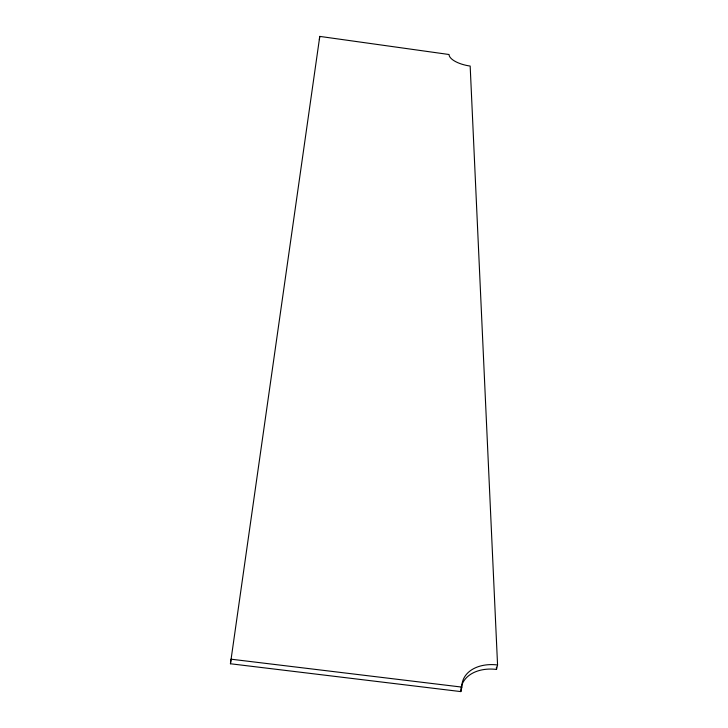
<?xml version="1.0" encoding="UTF-8"?>
<svg xmlns="http://www.w3.org/2000/svg" width="728" height="728" viewBox="0 0 728 728"><rect width="100%" height="100%" fill="white"/><g stroke="black" fill="none" stroke-linecap="round" stroke-linejoin="round"><path stroke-width="1.09" d="M230.439 663.763L231.022 659.186L461.861 687.105A37.683 26.372 16.6 0 1 497.561 664.973L470.17 66.057A21.003 8.381 10 0 1 449.04 54.509L319.774 36.4L230.439 663.763L460.851 691.6A37.619 26.408 16.6 0 1 496.505 669.423L497.561 664.973M319.355 39.621L319.774 36.4M460.851 691.6L461.861 687.105M496.405 667.157L496.505 669.423"/></g></svg>
